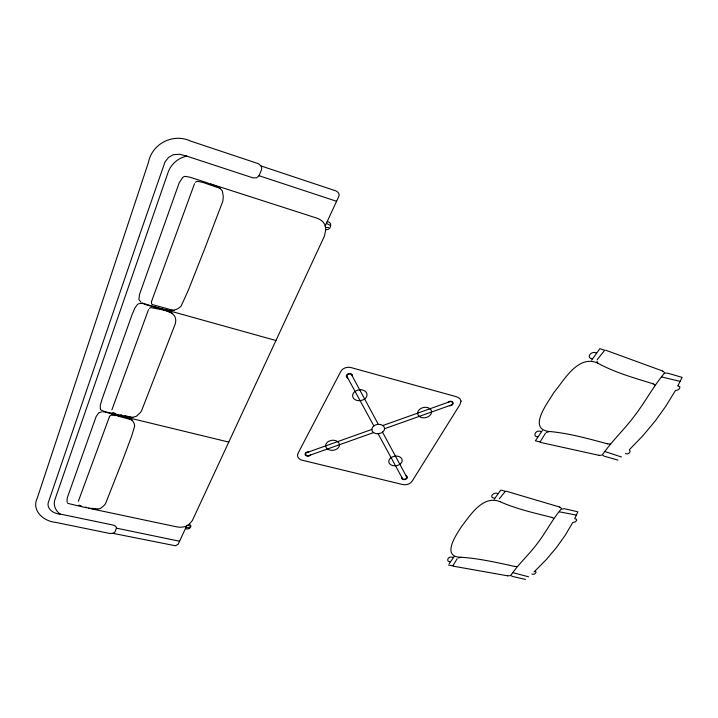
<?xml version="1.0" encoding="UTF-8"?>
<svg xmlns="http://www.w3.org/2000/svg" width="718" height="718" viewBox="0 0 718 718"><rect width="100%" height="100%" fill="white"/><g stroke="black" fill="none" stroke-linecap="round" stroke-linejoin="round"><path stroke-width="1.08" d="M378.135 433.699A6.354 4.658 -8.6 0 0 382.497 432.128L382.514 432.155A6.238 4.568 -8.6 0 0 384.507 428.745L384.498 428.691A6.354 4.658 -8.6 0 0 382.838 425.541A6.39 4.685 -8.6 0 0 378.323 424.392L351.775 375.128M111.882 409.87L148.509 309.593M102.889 411.908L105.618 411.899L101.247 410.175A3.294 2.396 6.7 0 1 100.448 409.116M151.507 301.56L194.506 183.691M591.614 360.194L599.871 348.652L604.682 350.267L597.241 359.646M139.193 236.195L48.905 500.778C45.279 508.218 53.392 513.909 60.097 514.034C55.394 510.794 52.809 504.494 55.124 499.046L167.689 173.523C170.319 164.781 177.849 157.87 186.824 156.147L252.781 177.804L256.586 177.822L259.054 175.731A8.849 7.871 4.3 0 0 259.629 174.384L261.253 170.381A6.013 5.367 3.9 0 0 260.966 165.903L258.471 163.713L190.575 141.069C173.137 132.902 152.036 143.555 148.411 162.492L37.246 498.166C31.152 510.884 44.13 521.564 55.923 522.417L110.06 533.528L112.744 533.303A4.721 3.114 3.4 0 0 115.203 531.356L116.136 528.96A6.974 4.622 3.5 0 0 116.442 528.143L115.858 526.33L113.426 525.136L58.786 513.765M139.31 235.854L165.041 161.864L168.676 157.314L173.298 154.747L179.5 154.235L186.824 156.147L185.199 155.609M78.343 501.299L109.414 416.763M494.262 499.207L499.737 491.48M185.917 527.524L189.265 527.73M535.063 570.954L546.425 559.439L556.423 547.592L565.263 535.197L572.713 522.56L575.298 521.86L576.671 520.487L576.473 519.302L574.705 518.683L577.873 511.817L564.348 508.685L560.758 509.304A13.768 9.056 -14.9 0 1 560.516 509.852C551.954 520.182 545.94 532.271 537.719 542.97C529.615 554.045 519.311 563.199 511.503 574.373A12.843 8.104 -12.2 0 1 510.956 574.849L511.153 575.737L512.724 576.5L525.513 579.417M186.752 525.729L178.217 544.181L175.497 545.779L112.744 533.303M325.11 226.107L338.528 197.046C340.628 193.842 337.2 190.791 334.148 190.306L260.93 165.921M137.838 304.252A3.527 2.791 8.3 0 1 139.193 303.669C147.872 301.461 170.363 317.868 180.999 306.164A3.554 2.845 5.8 0 0 181.241 305.868L188.484 289.848L204.675 248.814L222.813 201.282L223.316 196.876L222.409 191.087L219.367 187.533L205.833 182.336L189.705 177.14L185.271 176.395A3.761 3.267 11.7 0 0 183.126 177.175M326.403 223.307L329.822 225.228M677.989 385.656L682.1 377.345L667.56 373.154L665.083 373.073L663.629 373.872A15.625 10.914 -22.4 0 1 663.297 374.554C652.734 387.451 644.97 402.295 634.748 415.569C624.92 428.879 612.75 440.152 603.264 453.588A14.369 9.756 -18 0 1 602.608 454.171L602.725 455.248L604.332 456.217L617.947 460.112M677.828 385.97L679.847 386.733L679.632 388.519L677.998 389.91L675.387 390.601L665.649 406.478L655.157 421.062L642.816 435.808L629.354 449.728L630.162 451.299L629.515 452.807L627.613 453.902L625.369 453.614M449.226 563.657L454.162 556.576M452.896 565.793L457.133 558.766M540.107 441.956L545.393 433.331M542.395 430.522L535.359 440.825L540.089 441.983M310.481 455.041L310.499 455.015A2.935 2.118 -4.7 0 1 306.765 456.002A2.935 2.118 -4.7 0 1 305.213 453.48A2.935 2.118 -4.7 0 1 308.569 451.936M447.808 402.412L447.826 402.385A3.007 2.217 -12.9 0 1 451.685 401.371A3.007 2.217 -12.9 0 1 452.95 404.072A3.007 2.217 -12.9 0 1 449.378 405.715L449.333 405.697M499.27 498.875L505.346 491.318M500.141 490.986L500.886 490.071L505.364 491.291M605.103 451.595L621.501 457.007M182.641 177.588L179.177 182.83L139.489 294.515L138.897 299.469L140.899 302.242M137.389 304.594L134.787 308.103L131.879 315.175L101.911 399.603L100.305 405.212L100.305 408.686M195.476 182.3L196.22 181.744A3.007 2.621 10.1 0 1 197.513 181.34L202.871 182.426L220.552 188.511M534.488 571.492L534.004 571.941M531.859 573.906C533.259 575.683 538.06 572.363 535.17 570.918M149.371 308.417L150.044 307.941A2.782 2.199 7.4 0 1 151.229 307.591C160.608 310.05 179.213 309.988 175.183 324.087L141.5 410.938L140.216 412.724L136.142 416.404L131.672 417.562L105.618 411.899M528.601 576.787L513.074 572.722M373.872 425.98L347.117 376.762M186.716 525.8L186.671 525.818A13.382 9.047 0.9 0 0 187.748 525.244A16.451 11.138 1 0 0 189.229 524.257L192.325 520.568L324.437 236.087L325.766 229.545A20.032 17.196 -4.1 0 0 325.505 227.364A16.317 14.01 -4.6 0 0 325.155 225.999L325.155 225.999M189.283 524.293C193.447 526.043 188.771 530.449 185.495 528.592M307.124 452.475L371.915 429.418A6.238 4.568 -8.6 0 1 373.854 425.98A6.354 4.658 -8.6 0 1 378.215 424.338M382.811 425.541L449.441 401.829M308.946 455.562L373.629 432.586M384.498 428.727L450.895 405.149M458.326 557.94L460.597 557.339M549.243 431.635L546.802 432.317A2.109 1.472 -16.7 0 0 546.21 432.568M328.682 227.606L325.496 227.355M112.107 415.058L115.939 415.632M101.651 411.836L98.537 412.949L96.113 416.619L67.169 498.13L67.052 502.026M461.333 557.267C479.382 558.505 497.152 562.58 514.77 566.439M325.766 229.545C331.052 230.81 332.99 221.718 327.166 221.656M507.635 575.818L453.408 566.197M550.123 431.545C569.652 433.394 588.724 438.779 607.59 443.877M598.83 455.293L540.645 442.45M461.073 557.267C440.412 557.204 456.863 533.671 462.015 525.917C470.837 514.465 483.187 494.72 500.258 501.765M97.63 509.277L92.03 508.236M105.546 412.24L106.838 412.509M67.474 502.86A3.034 2.028 5.5 0 0 68.21 503.48L84.823 507.429L96.365 509.358L100.52 508.425L104.173 505.418L105.573 503.56L122.796 459.807L131.609 436.212L134.661 426.187A3.276 2.369 4.9 0 0 134.661 425.882C133.431 414.762 118.102 417.095 110.357 413.353M559.349 511.817L576.419 515.084M88.691 508.227L176.565 526.824A12 8.113 0.8 0 0 186.779 525.926M448.463 564.967L452.87 565.838M549.835 431.545C526.393 429.57 548.543 401.874 553.775 392.656C564.177 380.262 578.286 353.983 598.04 363.281M450.392 561.673C445.537 562.212 447.7 555.176 453.318 557.455M132.812 417.463L124.932 415.776M116.361 528.134L179.581 541.237M86.142 507.07L85.684 506.971M187.748 525.244L189.956 526.186M118.614 416.305L132.148 419.976M81.43 506.055L78.792 505.131M121.504 414.986L120.893 414.842M661.816 376.986L680.161 381.384M110.123 413.299L106.928 412.536M118.048 416.18L117.483 416.036M115.033 414.519L228.764 442.082M174.097 310.58L152.611 304.674M494.72 498.283C488.078 497.592 493.822 491.399 498.041 493.616M537.791 436.804C532.415 437.235 535.143 428.942 541.345 431.635M115.436 413.505L112.807 412.446M154.541 306.694L275.936 340.494M144.471 304.297L164.557 309.97L172.706 313.29M506.262 491.229L559.717 507.043M592.197 358.785C585.394 357.735 591.632 350.258 596.398 353.041M210.518 183.889L316.683 218.075A14.638 12.574 -4.8 0 1 325.38 225.874M258.965 175.695L336.571 201.282M551.909 517.4C534.569 513.065 516.861 509.116 500.446 501.882M144.803 303.974L142.056 302.825M347.754 378L347.79 378.009A3.105 2.387 -7.3 0 1 346.65 375.002A3.105 2.387 -7.3 0 1 350.465 373.602A3.105 2.387 -7.3 0 1 352.448 376.286M605.66 350.204L662.723 371.026M653.093 383.789C634.524 378.045 615.407 372.732 598.238 363.425M597.744 362.895L596.936 361.145M401.757 477.264L401.784 477.308A2.836 1.983 -9.5 0 0 403.462 479.561A2.836 1.983 -9.5 0 0 406.971 478.35A2.836 1.983 -9.5 0 0 406.101 475.837M402.322 478.305L378.09 433.735A6.39 4.685 -8.6 0 1 373.638 432.577M382.514 432.155L406.621 476.878M152.422 304.8A3.958 3.15 7.5 0 1 151.606 301.596M109.522 416.781A3.662 2.648 6 0 1 112.044 414.887M601.702 455.059A4.111 2.773 -18.2 0 1 598.991 455.176M662.606 371.17A4.425 3.078 -22.7 0 1 664.276 372.66M610.228 443.886A4.155 2.818 -18.8 0 1 607.688 443.76M653.012 383.915A4.38 3.025 -22 0 1 654.861 385.108M395.456 456.101A6.812 4.846 -9.2 0 1 401.757 458.775A6.812 4.846 -9.2 0 1 399.881 464.304M399.818 464.259A6.22 4.425 -9.2 0 1 395.51 465.758A6.812 4.855 -9.2 0 1 389.21 463.155A6.812 4.855 -9.2 0 1 391.059 457.635M391.122 457.68A6.22 4.434 -9.2 0 1 395.456 456.163M308.991 455.67A2.549 1.84 -4.7 0 1 305.877 454.745A2.549 1.84 -4.7 0 1 307.044 452.358M406.774 476.842A2.468 1.723 -9.5 0 1 405.203 479.041A2.468 1.723 -9.5 0 1 402.17 478.368M325.649 445.86A6.965 5.053 -6 0 1 329.903 440.789A6.965 5.053 -6 0 1 337.639 441.597M337.568 441.642A6.354 4.613 -6.1 0 1 339.381 444.756M339.479 444.747A6.965 5.053 -6 0 1 335.216 449.773A6.965 5.053 -6 0 1 327.525 448.992M327.596 448.938A6.354 4.613 -6 0 1 325.748 445.851M417.607 413.137A7.081 5.214 -11.4 0 1 422.283 407.851A7.081 5.214 -11.4 0 1 429.983 408.73M429.911 408.784A6.462 4.766 -11.4 0 1 431.5 412.033M431.59 412.024A7.081 5.223 -11.4 0 1 426.914 417.266A7.081 5.223 -11.4 0 1 419.24 416.413M419.312 416.359A6.462 4.766 -11.4 0 1 417.705 413.128M346.956 376.806A2.701 2.073 -7.3 0 1 348.571 374.204A2.701 2.073 -7.3 0 1 351.955 375.047M359.709 389.766A7.225 5.457 -7.8 0 1 366.503 392.818A7.225 5.457 -7.8 0 1 364.681 398.993M359.933 400.707A7.225 5.457 -7.8 0 1 353.139 397.664A7.225 5.457 -7.8 0 1 354.925 391.498M364.609 398.939A6.597 4.981 -7.9 0 1 360.068 400.581M355.132 391.507A6.597 4.981 -7.8 0 1 359.709 389.838M449.405 401.712A2.621 1.93 -12.9 0 1 452.439 402.726A2.621 1.93 -12.9 0 1 450.967 405.266M373.531 432.514A6.354 4.658 -8.6 0 1 371.852 429.382M510.184 575.585A3.68 2.307 -12.5 0 1 507.707 575.719M559.627 507.159A3.895 2.549 -15.3 0 1 561.261 508.326M517.184 566.421A3.707 2.342 -12.9 0 1 514.851 566.349M551.846 517.507A3.859 2.513 -14.8 0 1 553.614 518.432M461.055 401.165L459.834 404.781L412.482 480.611C410.436 484.39 405.643 485.494 401.748 484.309L303.149 460.453C299.415 460.193 295.735 456.37 298.329 452.744L340.386 372.211C342.306 367.733 347.808 366.315 352.134 367.885L456.397 396.713L459.843 398.499L461.055 401.165"/></g></svg>
